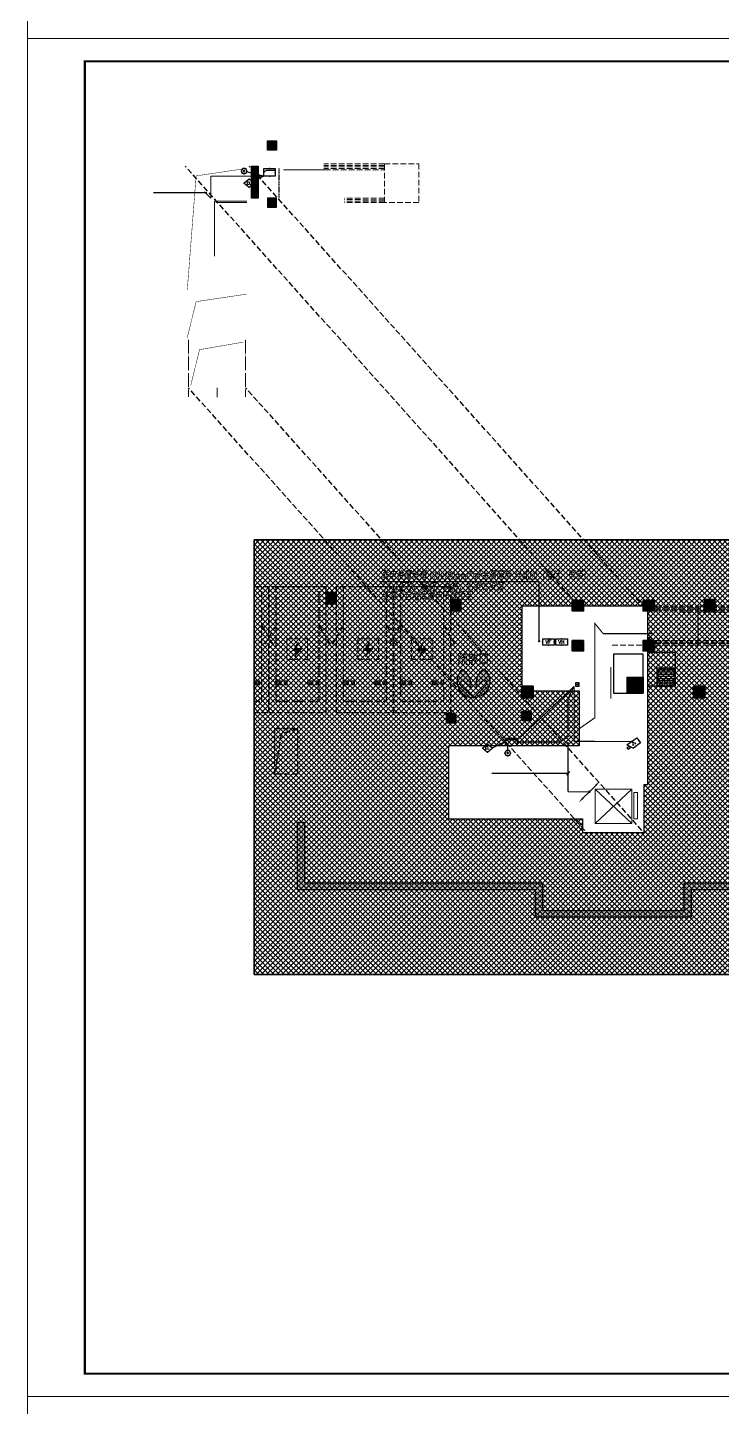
# Model space of a CAD drawing. Extents: x 3443499 to 7125205, y -1700016 to -264854.
# Drawn here: x 3507807 to 3538174, y -937945 to -877595 of the extents above; entities that cross this region are included whole.
import ezdxf
from ezdxf.enums import TextEntityAlignment as Align
from ezdxf.xclip import XClip

# ---------------------------------------------------------------- set-up
doc = ezdxf.new("R2010")
doc.units = 0
doc.header["$LTSCALE"] = 1000
doc.header["$MEASUREMENT"] = 0
doc.header["$XCLIPFRAME"] = 2
for name, pattern in [('#P_--_20B1_001_t3$0$DASH', [0.35, 0.25, -0.1]), ('5、6、7#楼参照$0$DASH', [0.35, 0.25, -0.1]), ('__DASH', [0.35, 0.25, -0.1]), ('DASH', [0.35, 0.25, -0.1]), ('DOTE', [2.4200000000000004, 2, -0.2, 0.02, -0.2]), ('HIDDEN', [0.375, 0.25, -0.125])]:
    doc.linetypes.add(name, pattern=pattern)
doc.layers.get('0').update_dxf_attribs({"linetype": 'CONTINUOUS'})
for name, color, linetype in [('!!电气', 1, 'CONTINUOUS'), ('!校对', 2, 'CONTINUOUS'), ('0-R-风井', 2, 'CONTINUOUS'), ('0-R疏散口', 20, 'CONTINUOUS'), ('0-R集水坑', 191, 'CONTINUOUS'), ('DIM-照明', 7, 'CONTINUOUS'), ('EQUIP-安防', 3, 'CONTINUOUS'), ('EQUIP-电视', 3, 'CONTINUOUS'), ('HS-A-停车位（标准）', 9, 'CONTINUOUS'), ('LWIRE', 4, 'CONTINUOUS'), ('S-砼墙', 40, 'CONTINUOUS'), ('VPIPE-雨水', 4, 'DASH'), ('WIRE-安防', 4, 'CONTINUOUS'), ('人防集水坑', 11, 'CONTINUOUS'), ('审核', 1, 'CONTINUOUS'), ('排水', 155, 'CONTINUOUS'), ('疏散口', 20, 'CONTINUOUS')]:
    doc.layers.add(name, color=color, linetype=linetype)
for name, color, linetype, lineweight in [('3.5方案汇报，与郭总、侯月琴确定户型_t8$0$STAIR', 2, 'CONTINUOUS', 18), ('AE-PARKING', 70, '5、6、7#楼参照$0$DASH', 13), ('DOTE', 19, 'DOTE', 9), ('PUB_HATCH', 8, 'CONTINUOUS', 9), ('STAIR', 252, 'CONTINUOUS', 20), ('图框', 147, 'CONTINUOUS', 20), ('填充', 251, 'CONTINUOUS', 5), ('平面-看线', 252, 'CONTINUOUS', 15), ('砼柱', 2, 'CONTINUOUS', 35)]:
    doc.layers.add(name, color=color, linetype=linetype, lineweight=lineweight)
doc.styles.add('-宋体', font='', dxfattribs={"width": 0.8})
doc.styles.add('_TEL_DIM', font='SIMPLEX', dxfattribs={"width": 0.8, "height": 3.5, "bigfont": 'HZTXT'})
doc.styles.add('HZTXT', font='gbeitc.shx', dxfattribs={"width": 0.8, "height": 400, "bigfont": 'hztxt.shx'})
doc.styles.get("Standard").update_dxf_attribs({"font": 'gbenor.shx', "bigfont": 'gbcbig.shx'})
doc.styles.get('-宋体').set_extended_font_data('SimSun')

# ---------------------------------------------------------------- blocks, each defined once
blk = doc.blocks.new('A$C110D7C8B')
h = blk.add_hatch()
h.set_pattern_fill('ANSI32', color=252, scale=7, angle=135)
h.set_pattern_definition([(180, (-705542.5179923946, -984740.2321152245), (-3.552713678800501e-15, -33.33750000000001), []), (180, (-705553.6304971946, -984729.1196104245), (-3.552713678800501e-15, -33.33750000000001), [])])
h.paths.add_polyline_path([(50, -1350.000000041677), (250.0000000000582, -1350.000000041677), (249.9999999999418, -50), (50, -50)])
at = {"color": 252}
for points in [[(0, 0), (300, 0), (300, -1400.000000041677), (0, -1400.000000041677)], [(50, -50), (250, -50), (250, -1350.000000041677), (50, -1350.000000041677)]]:
    blk.add_lwpolyline(points, close=True, dxfattribs=at)
blk = doc.blocks.new('A$C028C60F5')
at = {"color": 252}
blk.add_lwpolyline([(400.0000000717118, -1.851003617048264e-07), (0, 0), (-1.851003617048264e-07, -400.0000001632143), (399.9999998866115, -400.0000003483146)], close=True, dxfattribs=at)
at = {"layer": 'PUB_HATCH', "color": 252}
blk.add_solid([(-1.851003617048264e-07, -400.0000001632143), (399.9999998866115, -400.0000003483146), (0, 0), (400.0000000717118, -1.851003617048264e-07)], dxfattribs=at)
blk = doc.blocks.new('A$C5F0D06DF')
at = {"color": 252, "const_width": 20}
for points in [[(799.9996965641622, -5399.997312598396), (1185.578574737359, -430.2780626306776), (3399.999998884508, -99.96319440205116)], [(800.0016318830312, -7500.002971990616), (1185.582893582352, -5930.277756268159), (3400.004317729501, -5599.962888039532)], [(949.9999980733264, -9599.998961502686), (1335.578581886482, -8030.277024133829), (3249.999998058833, -7699.962155905203)]]:
    blk.add_lwpolyline(points, dxfattribs=at)
at = {"layer": 'DOTE', "linetype": 'DOTE', "ltscale": 0.3}
for p, q in [((850.0000008183415, -7599.999739820138), (850.0000008183997, -10099.99896158767)), ((3350.196360953792, -7599.997955111205), (3350.196360953851, -10099.99896016868)), ((2100.09772822907, -9699.998847453739), (2100.097728229128, -10104.83902745019))]:
    blk.add_line(p, q, dxfattribs=at)
at = {"layer": 'STAIR', "color": 246, "linetype": '#P_--_20B1_001_t3$0$DASH'}
for p, q in [((9419.746454396518, 100.2465892549371), (6767.746454382315, 100.2465892559849)), ((9419.746454396634, 30.24658930220176), (6767.746454382781, 30.4931785017252)), ((9419.746454396402, -29.75341069779824), (6767.74645438313, -29.5068214982748)), ((9419.746454395354, -99.75341074506287), (6767.746454383596, -99.75341074401513)), ((6808.546454416006, -159.7534107541433), (9419.746454395354, -159.753410767531)), ((9419.746454396518, -1399.753410776728), (7651.746454406413, -1399.753410744015)), ((9419.746454396634, -1469.753410729463), (7651.746454406879, -1469.507867798442)), ((9419.746454396402, -1529.753410729463), (7651.746454407403, -1529.507867757929)), ((9419.746454395354, -1599.753410776728), (7651.746454407403, -1599.50786779949))]:
    blk.add_line(p, q, dxfattribs=at)
at = {"layer": 'STAIR'}
for p, q in [((4999.746454396518, -159.75341074483), (6808.546454415948, -159.7534107541433)), ((2050.003624202567, -1599.999999741325), (3399.999998187704, -1600.000000214437))]:
    blk.add_line(p, q, dxfattribs=at)
at = {"layer": 'STAIR', "color": 246, "linetype": '#P_--_20B1_001_t3$0$DASH'}
blk.add_lwpolyline([(9419.746454396518, 100.2465892549371), (10919.74645439652, 100.2465892549371), (10919.74645439652, -1599.753410773468), (9419.746454396518, -1599.753410773468)], close=True, dxfattribs=at)
at = {"layer": 'STAIR'}
blk.add_lwpolyline([(3399.999998208717, -1540.000000214437), (1989.99133048387, -1539.999999720254), (1989.991329642769, -3939.999545777217)], dxfattribs=at)
at = {"layer": '审核', "color": 58, "linetype": 'HIDDEN', "ltscale": 0.2}
blk.add_line((4799.990859669575, -99.90819451294374), (4800.064211888704, -1399.926103218691), dxfattribs=at)
at = {"layer": '平面-看线'}
for p, q in [((9419.746454395354, -99.75341074506287), (9419.746454396518, 100.2465892549371)), ((9419.746454395354, -1599.753410776728), (9419.746454396518, -1399.753410776728))]:
    blk.add_line(p, q, dxfattribs=at)
at = {"xscale": -1}
blk.add_blockref('A$C028C60F5', (4700.002200289746, 1099.999738547718), dxfattribs=at)
blk.add_blockref('A$C110D7C8B', (3599.999998387473, 0.006688910769298673))
at = {"color": 252}
blk.add_blockref('A$C028C60F5', (4300.00199633243, -1400.001415270846), dxfattribs=at)
blk = doc.blocks.new('A$C27F3146B')
at = {"layer": '填充'}
h = blk.add_hatch(dxfattribs=at)
h.set_pattern_fill('ANSI37', color=252, scale=100, style=0)
h.set_pattern_definition([(45, (794705.0482087337, -474761.836884725), (-112.2532015133644, 112.2532015133644), []), (135, (794705.0482087337, -474761.836884725), (-112.2532015133644, -112.2532015133644), [])])
h.paths.add_polyline_path([(-120598.0043441424, 16089.12283942359), (-120598.0113239811, 16089.12464542629), (-123098.0051577032, 16089.12464542629), (-123098.0046005915, 12389.12601068034), (-120598.0050334086, 12389.12049587909), (-120598.0045112952, 9989.124400530825), (-126297.6152989523, 9989.12787449488), (-126297.6153041016, 6789.130405166186), (-120447.9318367169, 6789.12547190371), (-120447.9314323964, 6189.128773867502), (-117747.736412039, 6189.128773877746), (-117747.7343670045, 8289.192490008543), (-117597.7361748854, 8289.05699861201), (-117597.7382231075, 11389.06464180129), (-117598.0017794337, 11389.17897416581), (-117597.994833229, 16089.11950602464)], flags=16)
h.paths.add_polyline_path([(-134797.8649070148, 18989.12407583068), (-75997.86490701057, 18989.12407583068), (-75997.86490701057, -10.87593189720064), (-134797.8649070148, -10.87593189720064)])
h.paths.add_polyline_path([(-93197.85655532042, 12389.20724034398), (-93197.70186032634, 8289.040327749566), (-93047.53722481265, 8289.173029854543), (-93047.64815819566, 6189.126435260056), (-90347.48079269567, 6189.129224555568), (-90347.48039593326, 6789.107179496204), (-84497.7632088567, 6789.112103791209), (-84497.76320972084, 11389.1262992504), (-87647.62127077952, 11389.12511677202), (-87647.620748666, 12389.12321326297), (-87647.62128827862, 12389.12644554579), (-87647.48821601726, 16089.13383291371), (-93197.71241657484, 16089.05740743754), (-93197.78632953756, 14589.39747828019), (-95697.74007688649, 14589.35552586709), (-95697.77982984603, 12389.11292086275)], flags=0)
h.paths.add_polyline_path([(-93197.70186032634, 8289.040327749564), (-93197.78159982455, 11389.17940336082), (-93197.81279379467, 11389.06507665268)])
h.paths.add_polyline_path([(-93197.71241657484, 16089.05740743754), (-87647.48821601726, 16089.13383291371), (-90197.41693358438, 16089.13383291371), (-90197.55642857286, 16089.12327428907), (-93197.78854602925, 16089.11993521964), (-93197.78632953754, 14589.39747828019)])
at = {"layer": '填充', "color": 252}
for points in [[(-134797.8649070148, 18989.12407583068), (-75997.86490701057, 18989.12407583068), (-75997.86490701057, -10.87593189720064), (-134797.8649070148, -10.87593189720064)], [(-120598.0043441424, 16089.12283942359), (-120598.0113239811, 16089.12464542629), (-123098.0051577032, 16089.12464542629), (-123098.0046005915, 12389.12601068034), (-120598.0050334086, 12389.12049587909), (-120598.0045112952, 9989.124400530825), (-126297.6152989523, 9989.12787449488), (-126297.6153041016, 6789.130405166186), (-120447.9318367169, 6789.12547190371), (-120447.9314323964, 6189.128773867502), (-117747.736412039, 6189.128773877746), (-117747.7343670045, 8289.192490008543), (-117597.7361748854, 8289.05699861201), (-117597.7382231075, 11389.06464180129), (-117598.0017794337, 11389.17897416581), (-117597.994833229, 16089.11950602464)]]:
    blk.add_lwpolyline(points, close=True, dxfattribs=at)
blk = doc.blocks.new('A$C1DD019F9')
at = {"layer": '疏散口'}
h = blk.add_hatch(color=252, dxfattribs=at)
edge = h.paths.add_edge_path()
edge.add_line((1657.837590239942, 3315.723901660649), (367.3306208625436, 2025.216944172512))
edge.add_arc((562.7390984487897, 1829.808464785995), 276.3493204781321, 134.999999736071, 315.0000450135555)
edge.add_line((758.1477304548025, 1634.400139819365), (1381.488251060247, 2257.740654682275))
edge.add_arc((-487.2515846193137, 1989.868379143272), 1887.841129295078, -24.12321173134552, 8.157426411511608, ccw=False)
edge.add_arc((-487.2518275084583, 1989.868449001487), 1887.841379523462, 303.5961554791981, 335.8767893464231, ccw=False)
edge.add_arc((1657.83757689014, 1657.627985069564), 1658.095916591085, 89.99999953869542, 228.4172749558772, ccw=False)
h = blk.add_hatch(color=252, dxfattribs=at)
edge = h.paths.add_edge_path()
edge.add_line((1657.837590239942, 3315.723901660649), (2948.344559617341, 2025.216944172512))
edge.add_arc((2752.936082031095, 1829.808464785995), 276.3493204781321, -135.00004501355562, 45.000000263928996, ccw=False)
edge.add_line((2557.527450025082, 1634.400139819365), (1934.186929419636, 2257.740654682275))
edge.add_arc((3802.926765099197, 1989.868379143272), 1887.841129295078, 171.8425735884883, 204.1232117313454)
edge.add_arc((3802.927007988342, 1989.868449001489), 1887.841379523464, 204.123210653577, 236.403844520802)
edge.add_arc((1657.837603589745, 1657.627985069564), 1658.095916591085, 311.5827250441228, 450.0000004613047)
at = {"layer": '疏散口', "color": 252}
for points in [[(1657.837590239942, 3315.723901660649), (367.3306208625437, 2025.216944172512, 1.000000395120669), (758.1477304548025, 1634.400139819365), (1381.488251060247, 2257.740654682275, -0.1417897514410627), (1235.721885070204, 1218.307265423704, -0.141789732410033), (557.3581269979476, 417.3751685111782, -0.6899650482418342), (1657.837590239942, 3315.723901660649)], [(1657.837590239942, 3315.723901660649), (2948.344559617341, 2025.216944172512, -1.000000395120669), (2557.527450025082, 1634.400139819365), (1934.186929419636, 2257.740654682275, 0.1417897514410627), (2079.953295409679, 1218.307265423704, 0.141789732410033), (2758.317053481937, 417.3751685111782, 0.6899650482418342), (1657.837590239942, 3315.723901660649)]]:
    blk.add_lwpolyline(points, format="xyb", close=True, dxfattribs=at)
blk = doc.blocks.new('充电车位')
at = {"layer": 'AE-PARKING', "linetype": 'ByBlock'}
h = blk.add_hatch(color=1, dxfattribs=at)
h.dxf.hatch_style = 1
h.paths.add_polyline_path([(-1007586.192309124, -1042637.750552036), (-1007473.70691881, -1042375.484842397), (-1007689.223537753, -1042375.484842405), (-1007425.007632948, -1042030.478523538), (-1007514.574478829, -1042281.719792634), (-1007278.962196556, -1042297.991757713)])
at = {"layer": 'AE-PARKING', "color": 1}
for p, q in [((-1007928.602682202, -1041872.947363779), (-1007028.602682206, -1041872.947363779)), ((-1007928.602682199, -1041872.947363779), (-1007928.602682201, -1042772.947363771)), ((-1007028.602682203, -1041872.947363779), (-1007028.602682201, -1042772.947363771)), ((-1007928.602682204, -1042772.947363771), (-1007028.602682201, -1042772.947363771))]:
    blk.add_line(p, q, dxfattribs=at)
at = {"layer": 'AE-PARKING', "color": 1, "linetype": 'ByBlock'}
for p, q in [((-1007425.007632948, -1042030.478523538), (-1007689.223537753, -1042375.484842405)), ((-1007425.007632948, -1042030.478523538), (-1007514.574478829, -1042281.719792634)), ((-1007689.223537753, -1042375.484842405), (-1007473.70691881, -1042375.484842397)), ((-1007278.962196556, -1042297.991757713), (-1007586.192309124, -1042637.750552036)), ((-1007586.192309124, -1042637.750552036), (-1007473.70691881, -1042375.484842397)), ((-1007514.574478829, -1042281.719792634), (-1007278.962196556, -1042297.991757713))]:
    blk.add_line(p, q, dxfattribs=at)
blk = doc.blocks.new('A$C25A378E3')
at = {"layer": 'HS-A-停车位（标准）', "linetype": 'DASH'}
for p, q in [((299.9288666398497, 4280.200665866025), (299.9276344913524, 4120.200664976728)), ((299.9288666398497, 4280.200665866025), (799.9285807174165, 4280.00894703425)), ((799.9285807174165, 4280.00894703425), (799.9273485837039, 4120.008946264163)), ((1699.929113851395, 4280.193678615266), (1699.927881702897, 4120.19367778569)), ((1699.929113851395, 4280.193678615266), (2199.928827928961, 4280.001959843212)), ((2199.928827928961, 4280.001959843212), (2199.927595795365, 4120.001958953799)), ((299.9276344913524, 4120.200664976728), (799.9273485837039, 4120.008946264163)), ((299.9282505712472, 4200.200665451237), (799.9279646449722, 4200.00894667895)), ((1699.927881702897, 4120.19367778569), (2199.927595795365, 4120.001958953799)), ((1699.928497782676, 4200.193678200361), (2199.928211856517, 4200.001959428308)), ((300.0205537431175, 1700.046125917463), (-199.9740653929766, 2550.049336581258)), ((2200.020893819514, 1700.035927985562), (2700.026429273654, 2550.032717227354))]:
    blk.add_line(p, q, dxfattribs=at)
for points in [[(1.164153218269348e-10, 5499.999999999884), (2499.999999842257, 5499.971898506512), (2499.938176556607, -0.02810114610474557), (-0.06182328553404659, 3.472669050097466e-07)], [(299.9943796824664, 4999.996627852321), (2199.994379562442, 4999.975270717288), (2199.938176575466, -0.02472896687686443), (299.9381766954903, -0.003371831844560802)]]:
    blk.add_lwpolyline(points, close=True, dxfattribs=at)
blk = doc.blocks.new('TIY8O')
at = {"layer": '0-R集水坑', "linetype": 'DASH'}
h = blk.add_hatch(dxfattribs=at)
h.set_pattern_fill('LINE', color=191, scale=100, angle=-90.00000000000006, style=0)
h.set_pattern_definition([(270, (-235326.6603705898, -492619.8195465856), (95.25, -7.876661409549766e-14), [])])
h.paths.add_polyline_path([(251192.714674465, 63602.66983472076), (251192.7093475896, 62902.669904932), (250492.7095668054, 62902.67580823865), (250492.7161997986, 63602.67580820792)])
at = {"layer": '0-R集水坑', "color": 191, "elevation": 0.4327255357110903}
for points in [[(250442.7090580211, 62452.68549320343), (251942.7090579913, 62452.67601750753), (251942.7166385491, 63652.67601748332), (250442.7166385789, 63652.68549317922)], [(251242.7159861337, 63652.66910502905), (251242.7089670943, 62852.66910505909), (250442.7091281175, 62852.67624693047), (250442.7166384909, 63652.67624689624)]]:
    blk.add_lwpolyline(points, close=True, dxfattribs=at)
at = {"layer": '0-R集水坑', "color": 191, "linetype": 'DASH', "elevation": 0.4327255357110903}
blk.add_lwpolyline([(251192.714674465, 63602.66983472076), (251192.7093475896, 62902.669904932), (250492.7095668054, 62902.67580823865), (250492.7161997986, 63602.67580820792)], close=True, dxfattribs=at)
blk = doc.blocks.new('TYUIYOIUO')
at = {"layer": '0-R-风井', "linetype": '__DASH'}
for p, q in [((-253259.7273491886, 752013.6962597668), (-252259.8400509203, 752013.7102695099)), ((-253259.7273491886, 750013.7102756726), (-253259.7273491886, 752013.6962597668)), ((-252259.8400509203, 752013.7102695099), (-252259.7159273372, 750013.7102756726)), ((-252259.7159273372, 750013.7102756726), (-253259.7273491886, 750013.7102756726)), ((-252259.7159273372, 750013.7102756726), (-253259.7273491886, 750013.7102756726))]:
    blk.add_line(p, q, dxfattribs=at)
blk.add_lwpolyline([(-252259.7779891501, 752013.6962597767), (-252984.8436757007, 751759.325600123), (-253259.7273491886, 750013.7102756726)], dxfattribs=at)
blk = doc.blocks.new('DFBFBFBGF')
at = {"layer": 'STAIR', "color": 246, "linetype": '#P_--_20B1_001_t3$0$DASH'}
for p, q in [((293136.325158803, 754230.1456084143), (287316.5787030022, 754230.1456084143)), ((293136.3251588031, 754160.1456084616), (287316.5787030022, 754160.1456084708)), ((293136.3251588029, 754100.1456084616), (287316.5787030022, 754100.1456084704)), ((293136.3251588018, 754030.1456084143), (287316.5787030022, 754030.1456084145)), ((288716.325158803, 753970.1456084145), (293136.3251588018, 753970.1456083918)), ((293136.3251588018, 754030.1456084143), (293136.325158803, 754230.1456084143)), ((293136.325158803, 752730.1456083826), (287316.5787030022, 752730.1456085002)), ((293136.3251588031, 752660.1456084299), (287316.5787030022, 752660.1456085349)), ((293136.3251588029, 752600.1456084299), (287316.5787030022, 752600.1456085352)), ((293136.3251588018, 752530.1456083826), (293136.325158803, 752730.1456083826)), ((293136.3251588018, 752530.1456083826), (287316.5787030022, 752530.1456085071))]:
    blk.add_line(p, q, dxfattribs=at)
blk.add_lwpolyline([(293136.325158803, 754230.1456084143), (294636.325158803, 754230.1456084143), (294636.325158803, 752530.1456083859), (293136.325158803, 752530.1456083859)], close=True, dxfattribs=at)
at = {"layer": '审核', "color": 58, "linetype": 'HIDDEN', "ltscale": 0.2}
blk.add_line((289519.4158324369, 752530.1456084601), (289519.4158324566, 754230.1456084143), dxfattribs=at)
blk = doc.blocks.new('A$C24B36177')
for points in [[(-72599.99999999988, -57649.99999965215), (-73049.99999999988, -57649.99999965215), (-73049.99999999988, -58149.99999965215), (-72599.99999999988, -58149.99999965215)], [(-67149.99999999988, -57956.54319049325), (-67599.99999999988, -57956.54319049325), (-67599.99999999988, -58456.54319049325), (-67149.99999999988, -58456.54319049325)], [(-61789.99999999988, -58006.54319049325), (-62289.99999999988, -58006.54319049325), (-62289.99999999988, -58456.54319049325), (-61789.99999999988, -58456.54319049325)], [(-58689.52666127903, -58006.54319049325), (-59189.52666127903, -58006.54319049325), (-59189.52666127903, -58456.54319049325), (-58689.52666127903, -58456.54319049325)], [(-56049.99999999988, -57956.54319049325), (-56499.99999999988, -57956.54319049325), (-56499.99999999988, -58456.54319049325), (-56049.99999999988, -58456.54319049325)], [(-61789.52666127903, -59756.54319049325), (-62289.52666127903, -59756.54319049325), (-62289.52666127903, -60206.54319049325), (-61789.52666127903, -60206.54319049325)], [(-58689.52666127903, -59756.54319049325), (-59189.52666127903, -59756.54319049325), (-59189.52666127903, -60206.54319049325), (-58689.52666127903, -60206.54319049325)], [(-63989.52666127903, -61756.54319049325), (-64489.52666127903, -61756.54319049325), (-64489.52666127903, -62256.54319049325), (-63989.52666127903, -62256.54319049325)], [(-56489.52666127903, -61756.54319049325), (-56989.52666127903, -61756.54319049325), (-56989.52666127903, -62256.54319049325), (-56489.52666127903, -62256.54319049325)], [(-67389.52666127903, -62956.54319049325), (-67789.52666127903, -62956.54319049325), (-67789.52666127903, -63356.54319049325), (-67389.52666127903, -63356.54319049325)], [(-64489.52666127903, -63256.54319049325), (-64089.52666127903, -63256.54319049336), (-64089.52666127903, -62856.54319049336), (-64489.52666127903, -62856.54319049325)]]:
    blk.add_hatch(color=252).paths.add_polyline_path(points)
at = {"layer": '砼柱', "color": 252, "lineweight": 35}
for points in [[(-72599.99999999988, -57649.99999965215), (-73049.99999999988, -57649.99999965215), (-73049.99999999988, -58149.99999965215), (-72599.99999999988, -58149.99999965215)], [(-67149.99999999988, -57956.54319049325), (-67599.99999999988, -57956.54319049325), (-67599.99999999988, -58456.54319049325), (-67149.99999999988, -58456.54319049325)], [(-61789.99999999988, -58006.54319049325), (-62289.99999999988, -58006.54319049325), (-62289.99999999988, -58456.54319049325), (-61789.99999999988, -58456.54319049325)], [(-58689.52666127903, -58006.54319049325), (-59189.52666127903, -58006.54319049325), (-59189.52666127903, -58456.54319049325), (-58689.52666127903, -58456.54319049325)], [(-56049.99999999988, -57956.54319049325), (-56499.99999999988, -57956.54319049325), (-56499.99999999988, -58456.54319049325), (-56049.99999999988, -58456.54319049325)], [(-61789.52666127903, -59756.54319049325), (-62289.52666127903, -59756.54319049325), (-62289.52666127903, -60206.54319049325), (-61789.52666127903, -60206.54319049325)], [(-58689.52666127903, -59756.54319049325), (-59189.52666127903, -59756.54319049325), (-59189.52666127903, -60206.54319049325), (-58689.52666127903, -60206.54319049325)], [(-63989.52666127903, -61756.54319049325), (-64489.52666127903, -61756.54319049325), (-64489.52666127903, -62256.54319049325), (-63989.52666127903, -62256.54319049325)], [(-56489.52666127903, -61756.54319049325), (-56989.52666127903, -61756.54319049325), (-56989.52666127903, -62256.54319049325), (-56489.52666127903, -62256.54319049325)], [(-67389.52666127903, -62956.54319049325), (-67789.52666127903, -62956.54319049325), (-67789.52666127903, -63356.54319049325), (-67389.52666127903, -63356.54319049325)], [(-64489.52666127903, -63256.54319049325), (-64089.52666127903, -63256.54319049336), (-64089.52666127903, -62856.54319049336), (-64489.52666127903, -62856.54319049325)]]:
    blk.add_lwpolyline(points, close=True, dxfattribs=at)
blk = doc.blocks.new('A$C74D73064')
at = {"layer": 'S-砼墙', "linetype": 'ByBlock'}
h = blk.add_hatch(color=252, dxfattribs=at)
h.dxf.hatch_style = 1
h.paths.add_polyline_path([(25815.50945199397, 13762.71487195697), (25815.50843908952, 16719.29582727014), (26115.50843908929, 16719.29615518462), (26115.50912407995, 14062.71472503152), (36515.50809051958, 14062.70963161183), (36515.50808974565, 12862.71327402745), (42715.70143926167, 12862.71327296377), (42715.70143771335, 14062.71326484391), (63915.50844002666, 14062.7132648438), (63915.50843847834, 12862.71327296598), (70115.89118740638, 12862.71327408054), (70115.89118663245, 14062.71223160042), (80515.50600466062, 14062.71732479986), (80515.50925147231, 21162.71327298798), (80815.50925147184, 21162.71261189005), (80815.50586747169, 13762.71747172438), (70415.89118682616, 13762.71237852506), (70415.8911876001, 12562.71327413444), (63615.50843809138, 12562.71327291219), (63615.5084396397, 13762.7132648438), (43015.70143810031, 13762.71326484391), (43015.70143964863, 12562.71327291231), (36215.50808955193, 12562.71327407891), (36215.50809032586, 13762.70977853728)])
at = {"layer": '人防集水坑', "ltscale": 0.8}
h = blk.add_hatch(dxfattribs=at)
h.set_pattern_fill('GRATE', color=252, scale=75, style=0)
h.set_pattern_definition([(270, (-1052240.424357253, 22700601.26233512), (59.53125, -1.822618869043522e-14), []), (360, (-1052240.424357253, 22700601.26233512), (8.748522416193854e-14, 238.125), [])])
h.paths.add_polyline_path([(40265.51174887607, 23012.71657533979), (40865.51174887607, 23012.71657533979), (40865.51174887607, 22412.71657533979), (40265.51174887607, 22412.71657533979)])
at = {"color": 252}
for points in [[(23915.15588310023, 29062.7122952122), (82715.15588310442, 29062.7122952122), (82715.15588310442, 10062.71228748432), (23915.15588310023, 10062.71228748432)], [(38115.01644597261, 26162.71105880511), (38115.0094661339, 26162.71286480781), (35615.01563241181, 26162.71286480781), (35615.01618952351, 22462.71423006186), (38115.01575670636, 22462.70871526061), (38115.01627881976, 20062.71261991234), (32415.40549116267, 20062.7160938764), (32415.40548601339, 16862.71862454771), (38265.08895339805, 16862.71369128523), (38265.08935771859, 16262.71699324902), (40965.28437807597, 16262.71699325927), (40965.28642311052, 18362.78070939006), (41115.28461522958, 18362.64521799353), (41115.28256700747, 21462.65286118281), (41115.01901068131, 21462.76719354733), (41115.02595688601, 26162.70772540616)]]:
    blk.add_lwpolyline(points, close=True, dxfattribs=at)
at = {"layer": '3.5方案汇报，与郭总、侯月琴确定户型_t8$0$STAIR', "color": 252}
for p, q in [((40415.51174919249, 18162.716567558), (38815.51174919202, 16662.7165675594)), ((38815.51174919202, 18162.716567558), (40415.51174919249, 16662.7165675594))]:
    blk.add_line(p, q, dxfattribs=at)
for points in [[(38815.51174919202, 16662.7165675594), (38815.51174919202, 18162.716567558), (40415.51174919249, 18162.716567558), (40415.51174919249, 16662.7165675594)], [(40515.51174918294, 16862.71656767488), (40515.51174918294, 18012.71656767535), (40665.51174918574, 18012.71656767535), (40665.51174918574, 16862.71656767488)]]:
    blk.add_lwpolyline(points, close=True, dxfattribs=at)
at = {"layer": 'S-砼墙', "color": 252, "linetype": 'ByBlock'}
blk.add_lwpolyline([(25815.50945199397, 13762.71487195697), (25815.50843908952, 16719.29582727014), (26115.50843908929, 16719.29615518462), (26115.50912407995, 14062.71472503152), (36515.50809051958, 14062.70963161183), (36515.50808974565, 12862.71327402745), (42715.70143926167, 12862.71327296377), (42715.70143771335, 14062.71326484391), (63915.50844002666, 14062.7132648438), (63915.50843847834, 12862.71327296598), (70115.89118740638, 12862.71327408054), (70115.89118663245, 14062.71223160042), (80515.50600466062, 14062.71732479986), (80515.50925147231, 21162.71327298798), (80815.50925147184, 21162.71261189005), (80815.50586747169, 13762.71747172438), (70415.89118682616, 13762.71237852506), (70415.8911876001, 12562.71327413444), (63615.50843809138, 12562.71327291219), (63615.5084396397, 13762.7132648438), (43015.70143810031, 13762.71326484391), (43015.70143964863, 12562.71327291231), (36215.50808955193, 12562.71327407891), (36215.50809032586, 13762.70977853728)], close=True, dxfattribs=at)
at = {"layer": 'STAIR', "color": 252, "linetype": '#P_--_20B1_001_t3$0$DASH'}
blk.add_line((39565.51537533081, 24462.71552932961), (40915.51174931601, 24462.7155288565), dxfattribs=at)
at = {"layer": 'STAIR', "color": 252}
blk.add_lwpolyline([(39505.51090811437, 23504.25157314504), (39505.50308077107, 22122.71598329372)], dxfattribs=at)
at = {"layer": '人防集水坑', "color": 252}
for points in [[(40915.51174887607, 22362.71657533979), (40215.51174887607, 22362.71657533979), (40215.51174887607, 23062.71657533979), (40915.51174887607, 23062.71657533979)], [(40865.51174887607, 22412.71657533979), (40265.51174887607, 22412.71657533979), (40265.51174887607, 23012.71657533979), (40865.51174887607, 23012.71657533979)]]:
    blk.add_lwpolyline(points, close=True, dxfattribs=at)
at = {"layer": '填充', "color": 252}
blk.add_lwpolyline([(38115.15523611812, 26162.71286492108), (38115.14825635159, 26162.71286480781), (35615.15442262962, 26162.71286480781), (35615.15497966891, 22462.71603617782), (38115.15454685176, 22462.71052137658), (38115.15506896528, 20062.71442602831), (32415.25237114215, 20062.71271600854), (32415.2523702787, 16862.71356751863), (38265.15388762706, 16862.71381823998), (38265.15428438911, 16262.71703582804), (40965.41133101843, 16262.71694746078), (40965.42126094655, 18362.78159244999), (41115.40280999336, 18362.64494879101), (41115.39288015012, 21462.65342665883), (41115.15780082659, 21462.7689996633), (41115.16474703129, 26162.70953152212)], close=True, dxfattribs=at)
at = {"layer": '排水', "color": 252}
blk.add_lwpolyline([(39615.51174887561, 22362.7165753399), (40915.51174887561, 22362.7165753399), (40915.51174887537, 24062.7165753399), (39615.51174887537, 24062.7165753399)], close=True, dxfattribs=at)
at = {"color": 252}
for name, p in [('A$C24B36177', (100104.7992927884, 84419.25646130543)), ('A$C27F3146B', (158713.020790115, 10073.58821938152)), ('DFBFBFBGF', (-246201.068725855, -728067.1834900746))]:
    blk.add_blockref(name, p, dxfattribs=at)
at = {"layer": '0-R疏散口', "color": 252, "xscale": -0.4305656706515025, "yscale": 0.4305656706515025, "zscale": 0.4305656706515025, "rotation": 181.4259203059818}
blk.add_blockref('A$C1DD019F9', (32770.09736798005, 23572.39305916778), dxfattribs=at)
at = {"layer": '0-R集水坑', "color": 252, "xscale": -1, "rotation": 270}
blk.add_blockref('TIY8O', (-21337.4332239019, -227779.9959718497, -0.4327255357110903), dxfattribs=at)
at = {"layer": 'AE-PARKING', "color": 252, "rotation": 359.9974937272497}
for p in [(1033319.315266942, 1066562.826054836), (1036419.315266942, 1066562.826054836), (1038769.315266942, 1066562.826054836)]:
    blk.add_blockref('充电车位', p, dxfattribs=at)
at = {"layer": 'HS-A-停车位（标准）', "color": 252}
blk.add_blockref('TYUIYOIUO', (278075.2999756153, -731194.3965097175), dxfattribs=at)
at = {"layer": 'HS-A-停车位（标准）', "color": 252, "linetype": 'DASH', "xscale": -1, "rotation": 179.9993559612105}
for p in [(22055.09692441614, 27019.29986835946), (24555.09692441614, 27019.29986835946), (27505.09692441626, 27019.29986835946), (30005.09692441626, 27019.29986835946)]:
    blk.add_blockref('A$C25A378E3', p, dxfattribs=at)
at = {"layer": '0-R疏散口', "color": 252, "style": '-宋体', "width": 0.75}
blk.add_text('疏散口', height=450, dxfattribs=at).set_placement((32793.59968981892, 23641.26303397142))
blk = doc.blocks.new('$equip$00002617')
for p, q in [((0.6250151190488396, 0.4150200000058248), (-0.6249848809511604, 0.4150200000058248)), ((-0.6249848809511604, 0.4150200000058248), (-0.6249848809511604, -0.4149799999959214)), ((-0.6249848809511604, 0.2150200000050972), (0.3250151190459292, 0.2150200000050972)), ((0.3250151190459292, 0.2150200000050972), (0.6250151190488396, 0.07502000000567932)), ((0.6250151190488396, -0.4149799999959214), (0.6250151190488396, 0.4150200000058248)), ((-0.6249848809511604, -0.4149799999959214), (0.6250151190488396, -0.4149799999959214))]:
    blk.add_line(p, q)
at = {"linetype": 'Continuous', "const_width": 0.04}
blk.add_lwpolyline([(-0.6249848809511604, 0.4150200000058248), (0.6250151190488396, 0.4150200000058248), (0.6250151190488396, -0.4149799999959214), (-0.6249848809511604, -0.4149799999959214)], close=True, dxfattribs=at)
at = {"color": 1}
for p in [(-0.6249848809511604, 2.000000495172571e-05), (1.51190488395514e-05, 0.4150200000058248), (0.6250151190488396, 2.000000495172571e-05), (0.01750438004455646, -0.4149799999959214)]:
    blk.add_point(p, dxfattribs=at)
at = {"color": 7, "style": '_TEL_DIM', "flags": 1}
blk.add_attdef('A', text='', height=2.5e-05, dxfattribs=at).set_placement((0, 1.818989403545856e-12), align=Align.MIDDLE_CENTER)
blk = doc.blocks.new('$equip$00002479')
at = {"const_width": 0.04}
blk.add_lwpolyline([(-0.2999923809402389, 1.000000338535756e-05, 1), (0.3000076190510299, 1.000000338535756e-05, 0.9999999999999999), (-0.2999923809402389, 1.000000338535756e-05, 0.9428827038296898)], format="xyb", dxfattribs=at)
for centre, radius in [((7.619048119522631e-06, 1.000000338535756e-05), 0.3000000000001062), ((0, 0), 0.08405157696738315)]:
    blk.add_circle(centre, radius)
for p in [(-0.2999923809402389, 1.000000338535756e-05), (7.619048119522631e-06, 0.3000100000026578), (0.3000076190510299, 1.000000338535756e-05), (7.619048119522631e-06, -0.299989999999525)]:
    blk.add_point(p)
at = {"color": 7, "style": '_TEL_DIM', "flags": 1}
blk.add_attdef('A', text='', height=2e-05, dxfattribs=at).set_placement((0, 0), align=Align.MIDDLE_CENTER)
blk = doc.blocks.new('$equip$00002474')
for p, q in [((-0.519992380955955, 1.000000338535756e-05), (7.619048119522631e-06, 0.4400100000020757)), ((7.619048119522631e-06, -0.4399899999989429), (-0.519992380955955, 1.000000338535756e-05)), ((7.619048119522631e-06, 0.4400100000020757), (0.5200076190521941, 1.000000338535756e-05)), ((0.5200076190521941, 1.000000338535756e-05), (7.619048119522631e-06, -0.4399899999989429))]:
    blk.add_line(p, q)
at = {"const_width": 0.04}
blk.add_lwpolyline([(7.619048119522631e-06, 0.4400100000020757), (-0.519992380955955, 1.000000338535756e-05), (7.619048119522631e-06, -0.4399899999989429), (0.5200076190521941, 1.000000338535756e-05), (7.619048119522631e-06, 0.4400100000020757), (-0.519992380955955, 1.000000338535756e-05)], dxfattribs=at)
for p in [(-0.519992380955955, 1.000000338535756e-05), (7.619048119522631e-06, 0.4400100000020757), (0.5200076190521941, 1.000000338535756e-05), (7.619048119522631e-06, -0.4399899999989429)]:
    blk.add_point(p)
at = {"color": 7, "style": '_TEL_DIM'}
blk.add_attdef('$TEXT$', text='', height=0.3, dxfattribs=at).set_placement((0.02805548798642121, 0.01213281898526475), align=Align.MIDDLE_CENTER)
at = {"color": 7, "style": '_TEL_DIM', "flags": 1}
blk.add_attdef('A', text='', height=2e-05, dxfattribs=at).set_placement((0, 0), align=Align.MIDDLE_CENTER)
blk = doc.blocks.new('A$C04F44ECC')
at = {"layer": '!!电气'}
for p, q in [((0, 0), (-300, 0)), ((-300, 0), (-300, -300)), ((-250, -200), (-250, 0)), ((0, 0), (-223.3450037743896, -26.92685067094862)), ((-50, 0), (-50, -200)), ((0, -300), (0, 0)), ((-223.3450037743896, -26.92685067094862), (-300, -300)), ((-300, -300), (0, -300)), ((-50, -200), (-250, -200))]:
    blk.add_line(p, q, dxfattribs=at)
blk = doc.blocks.new('$equip$00001465')
for p, q in [((-0.75, 0.1000000000003638), (-0.4571428571434808, 0.1000000000003638)), ((-0.75, -0.1000000000003638), (-0.75, 0.1000000000003638)), ((-0.5999999999985448, 0.3500000000003638), (-0.2000000000007276, -0.3500000000003638)), ((-0.5999999999985448, 0.3500000000003638), (0.75, 0.3500000000003638)), ((0.75, 0.3500000000003638), (0.75, -0.3500000000003638)), ((-0.75, -0.1000000000003638), (-0.3428571428557916, -0.1000000000003638)), ((0.75, -0.3500000000003638), (-0.2000000000007276, -0.3500000000003638))]:
    blk.add_line(p, q)
for centre in [(-0.0499999999992724, -0.0499999999992724), (0.09999999999854481, 0.1499999999996362), (0.25, -0.0499999999992724)]:
    blk.add_circle(centre, 0.05)
for p in [(-0.75, 0), (0.0750000000007276, 0.3500000000003638), (0.75, 0), (0.0750000000007276, -0.3500000000003638)]:
    blk.add_point(p)
for points in [[(-0.0499999999992724, 0), (-0.0499999999992724, 0), (-0.0750000000007276, -0.006698729810523218), (-0.02500000000145519, -0.006698729810523218)], [(0.05669872981161461, 0.1749999999992724), (0.143301270189113, 0.1749999999992724), (0.0499999999992724, 0.1499999999996362), (0.1500000000014552, 0.1499999999996362)], [(0.05669872981161461, 0.125), (0.143301270189113, 0.125), (0.0499999999992724, 0.1499999999996362), (0.1500000000014552, 0.1499999999996362)], [(0.0750000000007276, 0.1933012701883854), (0.125, 0.1933012701883854), (0.05669872981161461, 0.1749999999992724), (0.143301270189113, 0.1749999999992724)], [(0.0750000000007276, 0.106698729810887), (0.125, 0.106698729810887), (0.05669872981161461, 0.125), (0.143301270189113, 0.125)], [(0.09999999999854481, 0.2000000000007276), (0.09999999999854481, 0.2000000000007276), (0.0750000000007276, 0.1933012701883854), (0.125, 0.1933012701883854)], [(0.09999999999854481, 0.1000000000003638), (0.09999999999854481, 0.1000000000003638), (0.0750000000007276, 0.106698729810887), (0.125, 0.106698729810887)], [(0.25, 0), (0.25, 0), (0.2249999999985448, -0.006698729810523218), (0.2750000000014552, -0.006698729810523218)], [(-0.09330127018984058, -0.0249999999996362), (-0.006698729812342208, -0.0249999999996362), (-0.09999999999854481, -0.0499999999992724), (0, -0.0499999999992724)], [(-0.09330127018984058, -0.0750000000007276), (-0.006698729812342208, -0.0750000000007276), (-0.09999999999854481, -0.0499999999992724), (0, -0.0499999999992724)], [(-0.0750000000007276, -0.006698729810523218), (-0.02500000000145519, -0.006698729810523218), (-0.09330127018984058, -0.0249999999996362), (-0.006698729812342208, -0.0249999999996362)], [(-0.0750000000007276, -0.09330127018984058), (-0.02500000000145519, -0.09330127018984058), (-0.09330127018984058, -0.0750000000007276), (-0.006698729812342208, -0.0750000000007276)], [(-0.0499999999992724, -0.1000000000003638), (-0.0499999999992724, -0.1000000000003638), (-0.0750000000007276, -0.09330127018984058), (-0.02500000000145519, -0.09330127018984058)], [(0.2066987298094318, -0.0249999999996362), (0.2933012701905682, -0.0249999999996362), (0.2000000000007276, -0.0499999999992724), (0.2999999999992724, -0.0499999999992724)], [(0.2066987298094318, -0.0750000000007276), (0.2933012701905682, -0.0750000000007276), (0.2000000000007276, -0.0499999999992724), (0.2999999999992724, -0.0499999999992724)], [(0.2249999999985448, -0.006698729810523218), (0.2750000000014552, -0.006698729810523218), (0.2066987298094318, -0.0249999999996362), (0.2933012701905682, -0.0249999999996362)], [(0.2249999999985448, -0.09330127018984058), (0.2750000000014552, -0.09330127018984058), (0.2066987298094318, -0.0750000000007276), (0.2933012701905682, -0.0750000000007276)], [(0.25, -0.1000000000003638), (0.25, -0.1000000000003638), (0.2249999999985448, -0.09330127018984058), (0.2750000000014552, -0.09330127018984058)]]:
    blk.add_solid(points)
at = {"flags": 9}
blk.add_attdef('A', (-0.0158493649068987, -0.01584936490507971), '', height=2e-05, dxfattribs=at)
blk = doc.blocks.new('$TelecSys$00000080')
for p, q in [((-0.7000000000007276, -0.7000000000007276), (0, 0)), ((0.1041666666678793, 0.1041666666660603), (0.1041666666678793, 0.1041666666660603)), ((-0.1041666666678793, -0.1041666666660603), (-0.1041666666678793, -0.1041666666660603))]:
    blk.add_line(p, q)
at = {"const_width": 0.1425}
blk.add_lwpolyline([(0.07125000000087311, 0, 1), (-0.07125000000087311, 0, 1)], format="xyb", close=True, dxfattribs=at)
blk.add_solid([(-0.6300000000010186, -0.7700000000004366), (-0.7700000000004366, -0.6299999999991996), (-1.150000000001455, -1.149999999999636)])
at = {"width": 0.8, "flags": 9}
blk.add_attdef('A', (0, 0), '', height=2e-05, rotation=180, dxfattribs=at)
blk = doc.blocks.new('$TelecSys$00000079')
for p, q in [((0.7000000000007276, 0.7000000000007276), (0, 0)), ((0.1041666666678793, 0.1041666666660603), (0.1041666666678793, 0.1041666666660603)), ((-0.1041666666678793, -0.1041666666660603), (-0.1041666666678793, -0.1041666666660603))]:
    blk.add_line(p, q)
at = {"const_width": 0.1425}
blk.add_lwpolyline([(-0.07125000000087311, 0, 1), (0.07125000000087311, 0, 1)], format="xyb", close=True, dxfattribs=at)
blk.add_solid([(0.6300000000010186, 0.7700000000004366), (0.7700000000004366, 0.6299999999991996), (1.150000000001455, 1.149999999999636)])
at = {"width": 0.8, "flags": 9}
blk.add_attdef('A', (0, 0), '', height=2e-05, dxfattribs=at)
blk = doc.blocks.new('$equip$00001801')
for p, q in [((-0.6500000000014552, 0.7000000000007276), (-0.6500000000014552, 0)), ((0.6500000000014552, 0.7000000000007276), (-0.6500000000014552, 0.7000000000007276)), ((-0.6500000000014552, 0), (0.6500000000014552, 0)), ((0.6500000000014552, 0.7000000000007276), (0.6500000000014552, 0))]:
    blk.add_line(p, q)
for p in [(-0.6500000000014552, 0.3500000000003638), (0, 0.7000000000007276), (0, 0), (0.6500000000014552, 0.3500000000003638)]:
    blk.add_point(p)
at = {"color": 7, "style": '_TEL_DIM'}
blk.add_attdef('$TEXT$', text='', height=0.4, dxfattribs=at).set_placement((0, 0.3500000000003638), align=Align.MIDDLE_CENTER)
at = {"color": 7, "style": '_TEL_DIM', "flags": 1}
blk.add_attdef('A', text='', height=2e-05, dxfattribs=at).set_placement((0, 0), align=Align.MIDDLE_CENTER)
blk = doc.blocks.new('$equip$00001800')
for p, q in [((-0.6500000000014552, 0.7000000000007276), (-0.6500000000014552, 0)), ((0.6500000000014552, 0.7000000000007276), (-0.6500000000014552, 0.7000000000007276)), ((-0.6500000000014552, 0), (0.6500000000014552, 0)), ((0.6500000000014552, 0.7000000000007276), (0.6500000000014552, 0))]:
    blk.add_line(p, q)
for p in [(-0.6500000000014552, 0.3500000000003638), (0, 0.7000000000007276), (0, 0), (0.6500000000014552, 0.3500000000003638)]:
    blk.add_point(p)
at = {"color": 7, "style": '_TEL_DIM'}
blk.add_attdef('$TEXT$', text='', height=0.4, dxfattribs=at).set_placement((0, 0.3500000000003638), align=Align.MIDDLE_CENTER)
at = {"color": 7, "style": '_TEL_DIM', "flags": 1}
blk.add_attdef('A', text='', height=2e-05, dxfattribs=at).set_placement((0, 0), align=Align.MIDDLE_CENTER)

msp = doc.modelspace()

# ---------------------------------------------------------------- linework, layer by layer
at = {"layer": '!!电气'}
for p in [(3523182.577674118, -901823.2285178711), (3530165.657993837, -904430.7023730874)]:
    msp.add_line(p, (3530165.657993837, -901823.2285178707), dxfattribs=at)
at = {"layer": '!校对', "color": 2}
for p, q in [((3513303.227992608, -884802.5511263805), (3515639.360472037, -884802.5511263805)), ((3532956.052681027, -904093.4553677263), (3535088.972220092, -904093.4553677263))]:
    msp.add_line(p, q, dxfattribs=at)
at = {"layer": '!校对', "color": 6}
for p, q in [((3531419.201558212, -910214.0312279253), (3528090.645370295, -910214.0312279253)), ((3531493.583193096, -910133.4855763775), (3531354.517417618, -910292.9365239858))]:
    msp.add_line(p, q, dxfattribs=at)
at = {"color": 251, "linetype": '__DASH', "true_color": 0x636466}
for p, q in [((3532009.121285991, -903005.70220882), (3514686.490602533, -883651.6667151111)), ((3534809.121284868, -903005.7022088201), (3517486.49060141, -883651.6667151112)), ((3532159.121980624, -912705.7019486276), (3514836.491297166, -893351.6664549187)), ((3534659.317646899, -912705.7019486276), (3517336.686963441, -893351.6664549187))]:
    msp.add_line(p, q, dxfattribs=at)
at = {"color": 3}
msp.add_lwpolyline([(3517709.121978641, -900005.7019408569), (3576509.121978646, -900005.7019408569), (3576509.121978646, -919005.7019485848), (3517709.121978641, -919005.7019485848)], close=True, dxfattribs=at)
at = {"layer": 'DIM-照明', "const_width": 50.00000000000001}
msp.add_lwpolyline([(3530140.657993838, -904430.7021397001, 1), (3530190.657993836, -904430.7026064739, 1)], format="xyb", close=True, dxfattribs=at)
at = {"layer": 'VPIPE-雨水'}
msp.add_circle((3535009.128762153, -904305.7022468607), 55, dxfattribs=at)
msp.add_circle((3535009.128762153, -904305.7022468607), 55, dxfattribs=at)
at = {"layer": 'WIRE-安防', "color": 6, "linetype": 'Continuous', "const_width": 50}
for points in [[(3515813.348626925, -884093.0876372127), (3518131.422983714, -884093.0876372127)], [(3515813.348626925, -885060.2265272113), (3515813.348626925, -884093.0876372127)], [(3517385.865485649, -883902.8662749385), (3518131.422983714, -884093.0876372127)], [(3517590.488249877, -884313.6266878557), (3518131.422983714, -884093.0876372127)], [(3515539.277826792, -884772.441114922), (3515813.348626925, -885060.2265272113)]]:
    msp.add_lwpolyline(points, dxfattribs=at)
at = {"layer": 'WIRE-安防', "color": 6, "const_width": 50}
for points in [[(3531846.632065265, -908310.4070272606), (3532600.016449173, -907781.1115265004), (3532600.016449173, -903656.9983208748), (3532956.052681027, -904093.4553677263)], [(3532600.016449173, -903656.9983208748), (3532956.052681027, -904093.4553677263)], [(3529201.28440992, -908763.1875932424), (3531696.033731351, -906405.7098386327), (3531696.033731351, -906405.7098386327)], [(3531424.322885822, -906946.0224748461), (3531696.039445308, -906405.6984761021)], [(3531424.322885822, -906946.0224748461), (3531424.322885822, -908382.047749151)], [(3528117.166606376, -909105.6987750247), (3528701.284409919, -908809.7025280207)], [(3529201.284409919, -908839.702528021), (3531093.247681357, -908839.702528021), (3531526.408262463, -908535.3825134528)], [(3531424.322885822, -908846.5037241857), (3531424.322885822, -911018.1892338237)], [(3528791.468682894, -909234.1623421307), (3528791.468628744, -909005.7025659012)], [(3531424.322885822, -911018.1892338237), (3532358.691680463, -911018.1892338237)]]:
    msp.add_lwpolyline(points, dxfattribs=at)
at = {"layer": 'WIRE-安防', "color": 4, "const_width": 50}
msp.add_lwpolyline([(3534234.467558242, -908817.3859621786), (3531696.039444477, -908815.1818082073), (3531696.039445308, -906405.6984761021)], dxfattribs=at)
at = {"layer": '图框'}
for points in [[(3507806.656087864, -818670.2684293166), (3591906.656087864, -818670.2684293166), (3591906.656087864, -878070.2684293166), (3507806.656087864, -878070.2684293166)], [(3507806.656087864, -878070.2684293166), (3591906.656087864, -878070.2684293166), (3591906.656087864, -937470.2684293166), (3507806.656087864, -937470.2684293166)], [(3507806.656087864, -878070.2684293166), (3591906.656087864, -878070.2684293166), (3591906.656087864, -937470.2684293166), (3507806.656087864, -937470.2684293166)], [(3507806.656087864, -937470.2684293166), (3591906.656087864, -937470.2684293166), (3591906.656087864, -996870.2684293166), (3507806.656087864, -996870.2684293166)], [(3507806.656087864, -937470.2684293166), (3591906.656087864, -937470.2684293166), (3591906.656087864, -996870.2684293166), (3507806.656087864, -996870.2684293166)]]:
    msp.add_lwpolyline(points, close=True, dxfattribs=at)
at = {"layer": '图框', "const_width": 100}
msp.add_lwpolyline([(3590906.656087864, -936470.2684293166), (3590906.656087864, -879070.2684293166), (3510306.656087864, -879070.2684293166), (3510306.656087864, -936470.2684293166)], close=True, dxfattribs=at)

# ---------------------------------------------------------------- block references
msp.add_blockref('A$C5F0D06DF', (3513986.491299102, -883651.6674934165))
at = {"color": 252}
ref = msp.add_blockref('A$C74D73064', (3493793.966084225, -929068.4156437971), dxfattribs=at)
XClip(ref).set_block_clipping_path([(23915.155894416792, 10062.713695212384), (82715.15589442098, 29062.713702940266)])
at = {"xscale": 0.5, "yscale": 0.5, "zscale": 0.5, "rotation": 180.00000009087}
msp.add_blockref('A$C04F44ECC', (3531759.381456564, -906405.6984762514), dxfattribs=at)
at = {"layer": 'EQUIP-安防', "color": 2, "xscale": -400, "yscale": 400, "zscale": 400}
for name, p in [('$equip$00002479', (3517269.593410035, -883873.2038677244)), ('$equip$00002617', (3518381.429031333, -883927.0956372144)), ('$equip$00002617', (3528951.290457539, -908839.710528023)), ('$equip$00002479', (3528791.471730516, -909326.3511533162))]:
    msp.add_blockref(name, p, dxfattribs=at)
at = {"layer": 'EQUIP-安防', "color": 2}
ref = msp.add_blockref('$equip$00002474', (3517486.491297495, -884401.6306878567), dxfattribs=dict(at, xscale=-400, yscale=400, zscale=400))
ref.add_attrib('$TEXT$', 'EL', dxfattribs={"layer": '0', "color": 7, "height": 120, "style": '_TEL_DIM'}).set_placement((3517475.269102301, -884396.7775602626), align=Align.MIDDLE_CENTER)
at = {"layer": 'EQUIP-安防', "color": 2, "xscale": 399.9999999999999, "yscale": 399.9999999999999, "zscale": 399.9999999999999, "rotation": 35.9600173619025}
msp.add_blockref('$equip$00001465', (3534276.229629495, -908945.3565220032), dxfattribs=at)
at = {"layer": 'EQUIP-安防', "color": 2}
ref = msp.add_blockref('$equip$00002474', (3527909.169653994, -909105.7027750261), dxfattribs=dict(at, xscale=-400, yscale=400, zscale=400))
ref.add_attrib('$TEXT$', 'EL', dxfattribs={"layer": '0', "color": 7, "height": 120, "style": '_TEL_DIM'}).set_placement((3527897.947458799, -909100.849647432), align=Align.MIDDLE_CENTER)
at = {"layer": 'EQUIP-电视', "color": 6}
ref = msp.add_blockref('$equip$00001800', (3530566.643042839, -904605.7023729567), dxfattribs=dict(at, xscale=-400, yscale=400, zscale=400))
ref.add_attrib('$TEXT$', 'VF', dxfattribs={"layer": '0', "color": 7, "height": 160, "style": '_TEL_DIM'}).set_placement((3530566.643042839, -904465.7023729567), align=Align.MIDDLE_CENTER)
ref = msp.add_blockref('$equip$00001801', (3531137.661526532, -904605.0964643123), dxfattribs=dict(at, xscale=-400, yscale=400, zscale=400))
ref.add_attrib('$TEXT$', 'VH', dxfattribs={"layer": '0', "color": 7, "height": 160, "style": '_TEL_DIM'}).set_placement((3531137.661526532, -904465.0964643123), align=Align.MIDDLE_CENTER)
at = {"layer": 'LWIRE', "color": 6, "xscale": 400, "yscale": 400, "zscale": 400}
for name in ['$TelecSys$00000079', '$TelecSys$00000080']:
    msp.add_blockref(name, (3532358.691680463, -911018.1892338237), dxfattribs=at)

# ---------------------------------------------------------------- texts
at = {"layer": 'DIM-照明', "color": 6, "style": 'HZTXT', "width": 0.7}
for s, p in [('弱电金属线槽:100x100mm内设金属隔板,分成50（电话、宽带）、', (3523250.027319276, -901740.1912796919)), ('50（电视、安防）两格，贴梁底安装', (3523276.368901573, -902225.8377530815))]:
    msp.add_text(s, height=350, dxfattribs=at).set_placement(p)
msp.add_text('线路引自地库弱电干线桥架', height=350, rotation=359.9999999999923, dxfattribs=at).set_placement((3523262.028983474, -902647.6493483476))

doc.saveas('drawing.dxf')
